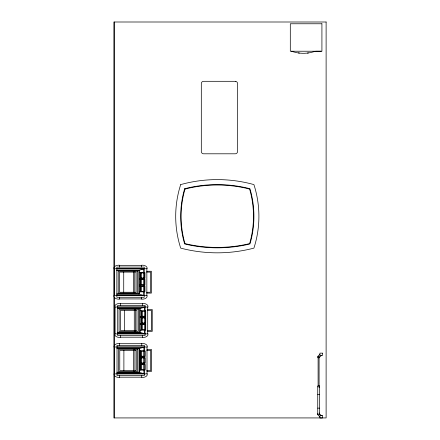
<?xml version="1.0" encoding="UTF-8"?>
<svg xmlns="http://www.w3.org/2000/svg" width="440" height="440" viewBox="0 0 440 440"><rect width="100%" height="100%" fill="white"/><g stroke="black" fill="none" stroke-linecap="round" stroke-linejoin="round"><path stroke-width="0.66" d="M113.883 267.916C114.554 265.639 117.392 265.067 119.477 265.216L119.477 267.086M319.902 354.283L317.939 356.252A0.924 0.924 0 0 0 317.939 357.561A0.924 0.924 0 0 0 319.248 357.561L321.216 355.597M319.083 356.411L319.083 385.325L318.104 385.325L318.104 356.411L319.083 356.411L318.104 357.396L319.083 357.396M116.853 270.419L138.842 270.419L144.227 268.736M117.717 308.693L139.7 308.693L145.085 307.01M117.018 348.684L139.001 348.684L144.392 347M317.763 51.332L320.155 51.332M307.434 53.075L308.435 52.927M119.477 265.436L141.609 265.436M113.883 268.736L147.202 268.736C147.45 265.92 143.836 264.979 141.609 265.216L141.609 267.086M116.853 268.895L143.721 268.895L143.721 272.52M116.853 270.259L139.343 270.259L139.343 294.096L116.853 294.096M146.85 271.26L151.388 271.26L151.388 293.101L146.85 293.101M133.419 272.096L119.603 272.096L119.603 292.259L133.419 292.259M134.756 272.096L136.092 272.096L136.092 292.259L134.756 292.259M146.608 272.096L150.535 272.096L150.535 292.259L146.608 292.259M139.343 272.52L144.892 272.52L144.892 278.399L139.343 278.399M139.343 279.24L144.892 279.24L144.892 285.12L139.343 285.12M139.343 285.962L144.892 285.962L144.892 291.841L139.343 291.841M116.853 293.942L138.842 293.942L144.227 295.62M116.853 295.466L143.721 295.466L143.721 291.841M113.883 295.62L147.202 295.62C147.45 298.441 143.836 299.376 141.609 299.139L141.609 297.27M119.477 298.92L141.609 298.92M120.335 303.71L142.466 303.71M117.717 307.17L144.584 307.17L144.584 310.794M117.717 308.534L140.206 308.534L140.206 332.37L117.717 332.37M147.708 309.529L152.246 309.529L152.246 331.375L147.708 331.375M134.283 310.37L120.461 310.37L120.461 330.534L134.283 330.534M135.614 310.37L136.95 310.37L136.95 330.534L135.614 330.534M147.466 310.37L151.393 310.37L151.393 330.534L147.466 330.534M140.206 310.794L145.75 310.794L145.75 316.673L140.206 316.673M140.206 317.515L145.75 317.515L145.75 323.395L140.206 323.395M140.206 324.236L145.75 324.236L145.75 330.116L140.206 330.116M117.717 332.216L139.7 332.216L145.085 333.894M117.717 333.74L144.584 333.74L144.584 330.116M120.335 337.194L142.466 337.194M119.642 343.701L141.768 343.701M117.018 347.16L143.886 347.16L143.886 350.784M117.018 348.524L139.508 348.524L139.508 372.361L117.018 372.361M147.01 349.525L151.547 349.525L151.547 371.366L147.01 371.366M133.584 350.361L119.763 350.361L119.763 370.524L133.584 370.524M134.921 350.361L136.251 350.361L136.251 370.524L134.921 370.524M146.768 350.361L150.695 350.361L150.695 370.524L146.768 370.524M139.508 350.784L145.052 350.784L145.052 356.664L139.508 356.664M140.349 351.202L144.881 351.202L144.881 356.241L140.349 356.241M139.508 357.506L145.052 357.506L145.052 363.385L139.508 363.385M139.673 357.924L144.881 357.924L144.881 362.962L140.349 362.962M139.508 364.227L145.052 364.227L145.052 370.106L139.508 370.106M140.349 364.645L144.881 364.645L144.881 369.683L140.349 369.683M117.018 372.207L139.001 372.207L144.392 373.885M117.018 373.731L143.886 373.731L143.886 370.106M119.642 377.185L141.768 377.185M317.741 386.799L319.445 386.799M319.083 387.453L319.445 387.453M317.741 394.455L319.445 394.455M317.741 408.133L319.445 408.133M319.083 413.089L319.445 413.089M298.348 52.921L299.382 53.075M319.248 413.578L321.216 415.542M319.902 416.856L317.939 414.887A0.924 0.924 0 0 1 317.939 413.578M113.883 296.445C114.554 298.722 117.392 299.293 119.477 299.139L119.477 297.27M321.299 51.227L315.887 51.227M319.555 51.436L318.736 51.436M318.648 51.332L317.114 51.332M147.708 307.01L147.708 333.894M147.01 347L147.01 373.885M146.85 268.736L146.85 295.62M145.085 311.041L145.085 305.36L117.717 305.36L117.717 335.544L145.085 335.544L145.085 329.863M145.085 316.421L145.085 317.763M145.085 323.142L145.085 324.484M144.584 316.673L144.584 317.515M144.584 323.395L144.584 324.236M144.413 311.212L144.413 316.25M144.413 317.933L144.413 322.971M144.413 324.654L144.413 329.692M144.392 351.032L144.392 345.351L117.018 345.351L117.018 375.535L144.392 375.535L144.392 369.853M144.392 356.411L144.392 357.753M144.392 363.132L144.392 364.474M144.227 272.773L144.227 267.086L116.853 267.086L116.853 297.27L144.227 297.27L144.227 291.588M144.227 278.146L144.227 279.494M144.227 284.867L144.227 286.215M143.886 356.664L143.886 357.506M143.886 363.385L143.886 364.227M143.721 278.399L143.721 279.24M143.721 285.12L143.721 285.962M143.715 351.202L143.715 356.241M143.715 357.924L143.715 362.962M143.715 364.645L143.715 369.683M143.555 272.938L143.555 277.976M143.555 279.659L143.555 284.697M143.555 286.38L143.555 291.418M142.466 305.36L142.466 303.49C144.694 303.254 148.313 304.194 148.06 307.01L114.741 307.01C114.493 304.194 118.107 303.254 120.335 303.49L120.335 305.36M142.466 335.544L142.466 337.414C144.694 337.651 148.313 336.71 148.06 333.894L114.741 333.894C114.493 336.71 118.107 337.651 120.335 337.414L120.335 335.544M142.395 311.212L142.395 316.25M142.395 317.933L142.395 322.971M142.395 324.654L142.395 329.692M141.768 345.351L141.768 343.481C143.996 343.244 147.614 344.185 147.362 347L114.043 347C113.795 344.185 117.409 343.244 119.642 343.481L119.642 345.351M141.697 351.202L141.697 356.241M141.697 357.924L141.697 362.962M141.697 364.645L141.697 369.683M141.768 375.535L141.768 377.405C143.996 377.641 147.614 376.706 147.362 373.885L114.043 373.885C113.795 376.706 117.409 377.641 119.642 377.405L119.642 375.535M141.531 272.938L141.531 277.976M141.531 279.659L141.531 284.697M141.531 286.38L141.531 291.418M141.372 310.794L141.372 316.673M141.372 317.515L141.372 323.395M141.372 324.236L141.372 330.116M140.839 351.202L140.839 356.241M140.839 357.924L140.839 362.962M140.839 364.645L140.839 369.683M140.674 350.784L140.674 356.664M140.674 357.506L140.674 363.385M140.674 364.227L140.674 370.106M140.514 272.52L140.514 278.399M140.514 279.24L140.514 285.12M140.514 285.962L140.514 291.841M139.7 308.693L139.7 332.216M139.001 348.684L139.001 372.207M138.842 270.419L138.842 293.942M124.586 310.37L124.586 330.534M123.888 350.361L123.888 370.524M123.728 272.096L123.728 292.259M115.093 307.01L115.093 333.894M114.395 347L114.395 373.885M114.345 22L114.345 267.394M114.345 268.769L114.345 295.576M114.345 296.951L114.345 345.752M114.345 347.127L114.345 373.934M114.345 375.309L114.345 417.929M114.235 268.736L114.235 295.62M315.266 51.227A34.831 34.831 0 0 1 291.55 51.227M184.679 188.738L183.997 191.043A98.543 98.543 0 0 0 183.997 241.681L184.663 243.941L187.748 244.673A139.854 139.854 0 0 0 246.857 244.673L249.937 243.941L250.602 241.681A98.543 98.543 0 0 0 250.602 191.043L249.926 188.738L246.807 187.946A131.742 131.742 0 0 0 187.798 187.946L184.679 188.738M185.009 189.079L184.404 191.147A98.131 98.131 0 0 0 184.404 241.571L184.993 243.59L187.831 244.266A139.436 139.436 0 0 0 246.769 244.266L249.607 243.59L250.201 241.571A98.131 98.131 0 0 0 250.201 191.147L249.596 189.079L246.714 188.353A131.329 131.329 0 0 0 187.891 188.353L185.009 189.079M326.117 22L113.883 22L113.883 417.929L326.117 417.929L326.117 22M321.921 23.766L290.301 23.766L290.301 51.227L321.921 51.227L321.921 23.766M235.29 81.307L203.577 81.307A2.266 2.266 0 0 0 201.311 83.573L201.311 151.531A2.266 2.266 0 0 0 203.577 153.797L235.29 153.797A2.266 2.266 0 0 0 237.556 151.531L237.556 83.573A2.266 2.266 0 0 0 235.29 81.307M137.467 271.26L118.228 271.26L118.228 293.101L137.467 293.101L137.467 271.26M134.756 271.678L133.419 271.678L133.419 292.683L134.756 292.683L134.756 271.678M144.722 272.938L140.679 272.938L140.679 277.976L144.722 277.976L144.722 272.938M144.722 279.659L140.679 279.659L140.679 284.697L144.722 284.697L144.722 279.659M144.722 286.38L140.679 286.38L140.679 291.418L144.722 291.418L144.722 286.38M138.325 309.529L119.086 309.529L119.086 331.375L138.325 331.375L138.325 309.529M135.614 309.952L134.283 309.952L134.283 330.957L135.614 330.957L135.614 309.952M145.58 311.212L141.537 311.212L141.537 316.25L145.58 316.25L145.58 311.212M145.58 317.933L141.537 317.933L141.537 322.971L145.58 322.971L145.58 317.933M145.58 324.654L141.537 324.654L141.537 329.692L145.58 329.692L145.58 324.654M137.626 349.525L118.393 349.525L118.393 371.366L137.626 371.366L137.626 349.525M134.921 349.943L133.584 349.943L133.584 370.948L134.921 370.948L134.921 349.943M322.361 353.139L319.902 353.139L319.902 355.597L322.361 355.597L322.361 353.139M319.445 385.814L317.741 385.814L317.741 414.722L319.445 414.722L319.445 385.814M322.361 415.542L319.902 415.542L319.902 418L322.361 418L322.361 415.542M180.691 184.597A103.538 103.538 0 0 0 180.691 248.122A144.848 144.848 0 0 0 253.913 248.122A103.538 103.538 0 0 0 253.913 184.597A136.736 136.736 0 0 0 180.691 184.597"/></g></svg>
